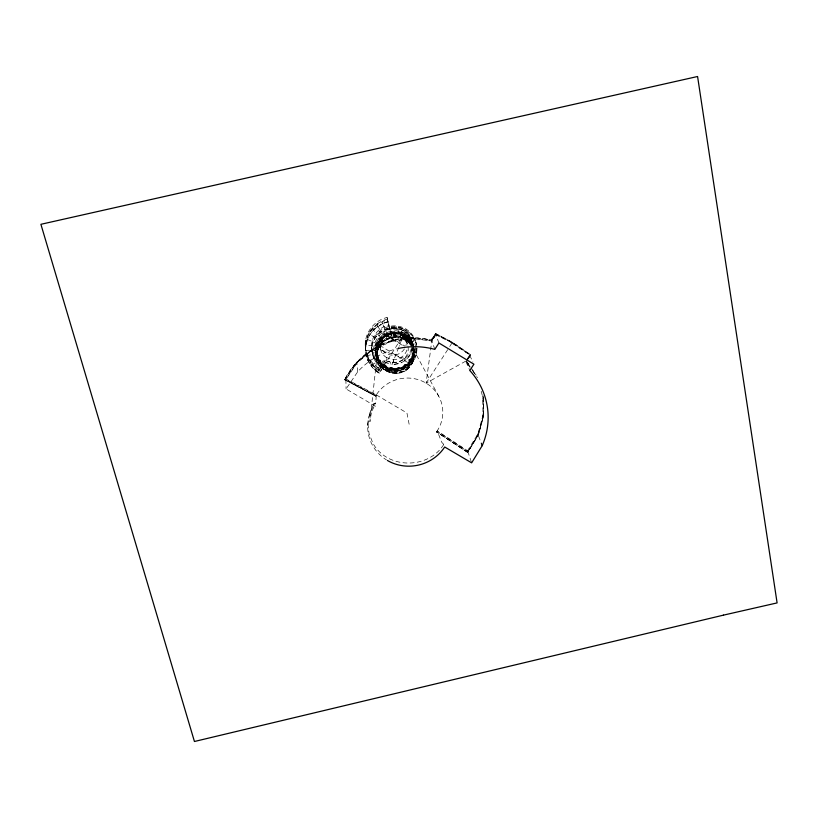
<?xml version="1.0" encoding="UTF-8"?>
<svg xmlns="http://www.w3.org/2000/svg" width="818" height="818" viewBox="0 0 818 818"><rect width="100%" height="100%" fill="white"/><g stroke="black" fill="none" stroke-linecap="round" stroke-linejoin="round"><path stroke-width="0.61" stroke-dasharray="4.09 3.07" d="M416.628 352.66C415.053 359.91 410.544 366.392 403.734 369.45L402.558 367.077L395.155 368.826L395.196 371.464C386.352 371.801 377.446 366.709 373.908 358.478L368.264 361.024L366.423 355.84L365.39 347.353M434.818 349.368L431.976 341.055L411.73 338.468L411.618 337.313C383.53 338.038 357.456 354.623 344.613 379.572L375.687 395.953L376.311 394.889A36.002 34.632 -11.4 0 1 425.963 383.069A36.002 34.632 -11.4 0 1 437.221 430.861L441.505 441.771A7.096 1.452 33.3 0 0 443.111 443.714A2.515 0.521 33.2 0 1 443.366 444.624L443.898 444.941M376.873 352.241L376.965 354.46L375.963 354.041C374.041 353.223 375.687 349.92 376.873 352.241L377.487 353.171C377.456 347.476 377.926 341.443 376.454 351.914L375.799 351.812C375.963 350.165 375.084 345.902 377.425 346.055L377.323 346.679M395.697 332.507L394.941 333.683L395.513 333.764A5.051 0.992 9.7 0 1 397.763 333.325A4.54 0.89 9.7 0 1 400.309 334.511L401.045 333.969L399.286 332.752L395.697 332.507L395.738 336.075L400.554 336.822L400.421 333.816L401.996 333.437L402.947 334.91L402.507 337.517L406.648 340.012L406.71 338.785C406.188 335.891 410.585 337.517 407.63 339.47L408.151 341.525L408.376 340.288L406.71 338.785M411.791 342.977L411.761 345.114L412.875 345.319L413.1 343.58L412.405 343.897L411.74 342.762L410.564 343.591L410.994 345.257L411.74 342.762L413.162 343.795L411.761 345.114L411.188 344.133M395.646 334.787L395.636 333.069L394.296 332.241L392.988 333.182L393.366 334.879L395.646 334.787L395.738 336.075M412.303 356.924C412.926 349.163 414.501 351.034 412.988 357.538L412.303 356.924L412.967 357.026C418.213 343.018 405.196 324.48 389.644 328.57M375.799 351.812L374.992 352.548L375.932 353.816L377.333 353.376L378.683 359.818L381.352 363.345L381.883 364.583L381.352 364.961L387.783 369.736L387.763 367.527A5.02 0.9 32.4 0 0 385.534 365.37A4.509 0.808 32.4 0 0 383.652 365.073L383.652 367.282M376.484 353.049L375.851 353.192L376.484 353.049L377.875 358.785L377.231 358.938C365.135 330.625 413.284 320.012 414.061 351.004L414.879 351.188L413.264 352.987L413.315 356.239L412.18 358.448L412.119 352.783L412.456 352.016L414.031 352.486L413.202 350.769L413.898 349.705L412.497 350.032L412.221 348.918M365.728 341.904L365.401 347.476C363.724 333.816 373.785 320.451 387.078 317.486L390.902 333.345L393.775 333.713L393.151 333.867A4.54 0.951 -13.4 0 0 390.656 333.591A5.051 1.063 -13.3 0 0 388.417 334.981L387.855 335.114C387.435 332.578 393.029 331.208 393.775 333.713M389.348 327.865L388.785 324.95A22.311 21.769 -10.5 0 0 371.812 342.783A22.311 21.769 -10.5 0 0 382.078 364.767L382.558 368.11L379.296 373.243A28.783 28.068 -10.6 0 1 366.045 344.91A28.783 28.068 -10.6 0 1 387.926 321.914L387.558 319.991C374.041 322.998 363.857 336.648 365.677 350.513M365.83 342.906L365.666 350.39L371.883 350.145L372.507 354.715M417.016 348.652L414.061 349.061L412.916 356.924C406.444 376.229 374.521 371.249 375.002 350.605L371.914 350.431L372.159 345.82L366.014 344.879C367.354 337.476 371.505 330.728 377.619 326.321L377.364 324.593M375.759 352.517L375.063 351.116C373.519 330.83 404.798 323.519 412.497 342.313L412.405 343.897M412.487 358.836L410.677 360.626L409.266 363.857L408.714 363.529C409.02 361.822 410.288 357.63 412.487 358.836L413.162 356.934L411.751 356.72M376.986 353.09L378.458 345.452C377.732 342.63 374.511 345.983 377.957 346.443L378.243 348.55L377.262 352.497C378.468 336.607 401.832 330.891 410.626 344.092M377.19 351.955L377.159 356.045M377.026 356.055L377.313 351.975M413.264 352.987L413.949 349.92M414.061 351.004L413.898 349.705L414.879 351.188L413.346 351.883L414.041 354.03L412.967 361.546C407.395 378.1 380.319 376.505 377.446 359.01M415.687 348.703L415.391 352.752L412.446 360.319L406.781 366.229L401.597 369.317L402.773 368.673L402.466 367.18L405.861 365.196M416.935 348.356C417.231 358.785 409.787 369.378 399.654 372.17M345.278 378.591L376.311 394.889L375.718 403.018A7.188 1.493 32.4 0 1 374.511 403.305A2.546 0.532 32.5 0 0 374.593 404.133L374.051 403.816L373.938 405.339A41.851 40.143 -11.5 0 0 386.444 459.89M396.812 370.217L395.656 370.38L395.585 371.352L394.266 370.544L394.46 368.938A5.02 1.125 9.6 0 0 391.883 367.64A4.499 1.012 9.7 0 0 389.695 368.212L389.501 369.818L387.936 370.196L387.006 368.714L387.763 367.527M436.199 334.46L431.976 341.055L431.618 340.196C397.865 331.341 360.421 348.274 344.951 379.603L375.779 396.147L345.257 380.053L357.118 362.374L372.681 349.368L372.302 348.857M377.282 344.654C377.527 342.885 378.693 338.683 381.045 339.92L380.707 340.452A4.53 0.624 -59.1 0 0 379.327 341.607A5.051 0.695 -59 0 0 378.151 344.511L377.282 344.654L376.617 346.566L377.66 347.548M377.159 354.869L369.9 421.72L371.474 412.2L375.666 403.172M367.681 425.452L369.705 412.845M465.739 361.147L426.117 383.161L431.935 339.91L411.618 337.313L391.168 340.431L391.433 341.464L372.742 349.828L357.139 362.855L345.39 380.268L344.613 379.572M377.844 344.991L379.45 341.178L381.045 339.92M377.425 346.055L376.454 351.914M377.487 353.171L377.773 348.386M389.092 368.499C388.346 370.012 393.744 367.988 394.797 370.339L394.91 369.716C394.256 367.855 388.325 367.691 389.583 368.898A4.499 1.012 9.7 0 1 391.761 368.335A5.02 1.125 9.6 0 1 394.337 369.624L394.91 369.716M392.251 371.086L389.92 370.493L389.695 368.212M390.258 368.908L390.39 368.131M394.941 333.683L396.382 333.12L396.515 332.323M391.454 368.09L391.587 369.041L391.996 368.172M396.382 333.12L398.161 332.292L398.008 333.182L400.943 334.603M391.761 368.335L391.883 367.64M395.391 334.46A5.051 0.992 9.7 0 1 397.65 334.02L397.763 333.325M393.008 369.337L393.141 368.55M399.153 333.539L399.286 332.752M393.918 369.654L394.031 368.949M400.053 333.918L400.176 333.212M400.554 336.822L400.421 333.816L404.849 334.746L407.517 337.568L406.628 337.783A4.53 0.685 32.4 0 0 404.399 335.738A5.041 0.757 32.5 0 0 402.517 335.298C401.914 333.928 406.781 336.679 407.17 338.11M394.532 369.992L394.634 369.347M400.667 334.276L400.779 333.621M394.46 368.938L394.705 371.219L394.542 370.319L395.656 370.38C394.102 377.292 412.569 369.808 408.376 364.664L409.716 363.581L408.448 362.63A4.509 0.746 -59 0 1 409.501 359.756A5.02 0.838 -59.1 0 1 411.014 358.611L412.282 359.562L409.286 364.654L408.448 362.63M412.18 358.448L412.998 353.765L412.456 352.016M377.047 358.407L376.801 360.145L379.02 361.075L381.986 365.779L382.139 363.713A5.031 0.542 54.7 0 0 380.575 360.881C380.022 358.243 377.333 362.169 378.437 360.104L377.078 358.632L378.448 358.079L377.333 353.376M412.875 345.319L413.1 343.58M402.998 367.814C402.865 365.932 407.814 363.12 407.456 364.685A5.01 1.094 -36.4 0 0 405.247 365.176A4.499 0.982 -36.4 0 0 403.519 367.446L403.376 368.325C403.335 365.789 408.99 365.186 407.671 364.143M372.19 346.116C373.417 337.18 380.636 329.807 389.317 327.752C392.66 327.497 405.472 325.186 401.474 331.863L402.221 338.243L399.112 346.27M392.752 332.619L393.642 336.157L388.877 337.282L388.253 334.296L386.699 334.03L385.851 335.38L386.975 338.141L382.998 340.963L381.894 338.182L380.35 338.529L380.094 340.084L381.321 340.82L381.577 342.466L378.57 346.29L381.147 342.21L380.094 340.084L383.581 335.574L386.403 335.063M366.004 344.756L367.262 337.599M377.395 352.517C379.327 336.852 401.986 331.627 410.769 344.613M482.998 415.339L483.755 415.513L478.52 434.46L467.61 452.242L466.955 451.751L477.824 434.102L482.998 415.339L482.671 395.943M481.199 391.301C487.456 411.935 480.493 434.583 467.794 451.413L467.282 452.17L436.597 431.822L437.221 430.861L468.182 451.127M483.203 397.18L483.52 415.493L478.479 434.849L467.702 452.415L436.648 431.945M412.078 349.041C410.442 358.611 400.462 365.983 390.81 364.041M413.213 357.159L412.282 359.562L413.581 358.673L413.162 356.934L411.648 359.736M379.736 345.308L411.239 364.675C414.215 359.808 415.063 353.591 412.814 348.274M413.438 353.867L414.061 349.061M381.842 339.081C381.822 337.323 386.883 334.409 386.27 335.953A4.53 0.859 -36.4 0 0 384.184 336.505A5.051 0.961 -36.3 0 0 382.313 338.754L381.464 338.56M408.008 338.887C410.053 337.609 411.29 341.842 412.057 343.315L411.526 343.693L408.008 338.887L408.611 338.366M396.065 369.664C396.975 367.875 401.27 366.576 402.088 368.908C400.319 367.149 396.556 370.411 396.065 369.664L396.689 369.521A4.499 1.074 -13.3 0 1 398.816 368.049A5.01 1.196 -13.4 0 1 401.382 368.417L401.945 368.284M396.894 370.431L395.585 371.352L395.237 368.877L387.66 367.681C386.157 373.887 378.509 364.235 376.127 362.19L371.096 365.748L368.253 360.891L366.239 353.795C368.08 360.912 372.732 367.108 379 370.943L379.296 373.243M375.513 354.306C377.067 360.534 381.883 365.666 387.926 367.763L387.66 367.681M389.92 370.493L389.767 369.593L388.642 369.307L387.936 370.196L387.926 367.763M412.098 361.239L378.202 349.051C380.84 339.634 393.018 334.378 402.098 337.722M398.673 347.405L389.071 372.282L388.642 369.307L387.037 368.949C360.697 359.869 376.73 320.083 402.027 330.012M377.885 360.043L378.427 359.654M379.368 359.767L379.552 361.668L382.395 365.493M387.855 335.114L390.902 333.345M369.613 413.387L374.123 403.325M376.27 345.247L377.568 344.358L377.957 346.443L376.648 346.781L376.771 343.908L373.325 341.914C378.928 325.697 403.182 322.353 412.875 336.546M378.202 349.051L382.129 343.069L381.894 338.182M404.164 358.979L404.593 360.932L409.542 355.769L412.047 348.918M410.779 360.022L413.427 353.233L412.62 353.192M411.096 364.102L413.785 357.568L412.845 361.505M395.206 332.752L392.988 333.182M408.376 340.288L408.98 339.143L408.601 337.425L408.07 337.977L407.006 337.18L406.239 338.386L406.648 340.012M387.865 368.417C387.65 366.822 382.456 364.061 383.274 365.677A4.509 0.808 32.4 0 1 385.155 365.963A5.02 0.9 32.4 0 1 387.374 368.12L388.172 369.266M477.824 434.102L478.479 434.348L467.569 452.119L436.597 431.822M392.17 339.276L392.752 339.133L379.849 331.709L380.033 331.137L404.91 346.106M366.137 352.742C367.926 359.9 372.599 366.127 378.877 369.971L378.611 367.957L383.795 359.797L387.016 361.321L393.959 362.722A13.845 13.507 -10.6 0 0 408.254 349.552A13.845 13.507 -10.6 0 0 394.91 335.697L393.724 327.149M378.877 369.971L386.607 357.619A13.701 13.364 -10.5 0 1 390.738 333.192L394.307 332.824A13.701 13.364 -10.5 0 1 407.507 346.566M379 370.943L382.231 365.851M382.855 365.125C381.822 366.311 387.057 366.709 387.517 368.959M402.027 335.012L402.497 334.245M382.333 366.495L386.883 359.306M382.896 365.697L383.284 365.094M402.538 334.828L402.926 334.214M383.754 364.879L382.896 366.27L381.341 366.26L382.926 366.495L381.004 364.767L382.139 363.713M402.507 337.517L402.129 335.901L402.896 334.705L401.577 335.809L400.452 335.523M383.54 365.932L383.969 365.257M403.213 335.032L403.652 334.347M384.889 365.615L384.869 366.668L385.534 365.37M404.123 335.411L404.613 334.634L404.593 335.697M402.129 335.901A5.041 0.757 32.5 0 1 404.02 336.331L404.399 335.738M385.912 367.354L386.341 366.679M405.595 336.464L406.025 335.779M386.73 367.988L387.118 367.384M406.382 337.139L406.771 336.535M387.282 368.529L387.63 367.967M406.914 337.701L407.282 337.139M405.881 367.875L408.376 364.664L409.45 365.125L408.847 364.399L409.665 363.356L409.45 365.125L407.916 365.472L407.037 364.122A5.01 1.094 -36.4 0 0 404.838 364.613A4.499 0.982 -36.4 0 0 403.11 366.883L403.939 368.018L403.141 369.583L401.597 369.317M375.779 396.147L376.28 395.37L345.493 379.215M408.714 363.529L409.061 362.998A4.509 0.757 -59 0 1 410.104 360.114A5.02 0.838 -59.1 0 1 411.628 358.979L411.74 358.356M408.867 364.399L411.444 360.36L411.014 358.611M435.565 333.458C427.456 347.139 432.19 336.423 436.168 333.826L452.415 342.323L470.739 354.889L452.456 342.415L435.595 333.539M431.618 340.196L435.8 333.662M431.74 340.554L435.667 333.867L452.334 342.609L470.411 354.961L468.55 358.478M438.908 342.987L435.943 334.859L436.423 334.593L452.487 342.987L470.585 355.339M426.117 383.161L449.051 347.558M449.726 346.515L452.415 342.323M436.168 334.991L452.487 342.987M466.986 359.235L470.094 354.501M452.231 343.386L469.961 354.961M467.937 358.56L470.186 355.094M466.342 361.229L470.534 354.767M467.998 359.112L470.698 354.797M413.969 352.272L414.828 350.973M344.613 379.675L356.576 361.996L357.118 362.374M344.961 380.002C357.64 355.022 383.785 338.775 411.74 337.987L411.638 337.64M375.472 406.249L346.075 388.939L357.671 371.832A74.765 71.81 -12.3 0 1 396.628 348.857M377.221 323.642L369.624 331.791L369.429 330.022M381.014 341.392L382.579 339.746L381.934 338.396L380.38 338.734L380.125 340.298L381.73 340.482L380.38 338.734L380.912 339.041L380.258 336.852L373.376 330.124L382.517 323.509L387.885 321.689M443.693 444.573C428.172 469.501 387.18 469.317 372.916 443.233L369.03 433.509L367.936 423.233M370.871 363.632L371.086 365.615L374.818 369.828L381.198 363.826L384.583 366.188M381.311 366.035L381.617 364.01L377.282 358.161L376.075 354.715M392.599 373.039L385.871 370.636L382.916 368.621L380.442 365.411L380.513 365.973M402.17 338.355L408.284 342.047L408.243 341.423L410.994 345.257M382.998 340.963L386.679 337.742L385.851 335.38L387.701 334.48M389.767 369.593L387.006 368.714M405.687 365.339L408.744 362.722L410.871 364.419M410.8 364.112C404.644 370.503 394.849 372.793 386.495 369.838M381.004 364.767L382.599 365.707C386.249 376.873 406.301 373.683 411.209 364.174L411.342 364.736M394.542 370.319L395.656 370.38M409.716 363.581L407.528 365.401M402.773 368.673L403.09 369.347L401.546 369.092L401.229 367.742A5.01 1.196 -13.4 0 0 398.652 367.374A4.499 1.074 -13.3 0 0 396.526 368.846L396.842 370.196L395.544 371.127L394.225 370.309M408.059 338.754L408.908 338.488M378.12 360.206L379.174 360.196M408.305 338.918L409.409 338.887M379.797 360.871L379.051 361.403L381.352 364.961M408.744 339.358L410.421 339.961L409.665 340.493L411.526 343.693M378.356 359.818L379.992 361.29L380.575 360.881M408.652 337.629L407.057 337.394L407.63 339.47C410.8 338.447 406.076 339.664 408.969 340.861L409.552 340.452M379.143 361.955L380.125 361.311M380.145 362.865L380.81 362.394M410.36 341.566L411.025 341.096M380.759 363.765L381.352 363.345M410.933 342.497L411.526 342.077M381.168 364.47L381.72 364.082M411.321 343.223L411.873 342.834M403.939 368.018L403.775 369.071L407.446 365.891L407.037 364.122M412.231 359.337L413.519 358.458L412.149 358.754L412.701 360.942M386.536 336.934L388.611 335.993L388.253 334.296M384.859 340.707L391.444 337.742L398.663 337.466M366.423 355.84L372.476 354.419L373.938 358.785L376.75 357.834L377.517 359.572L376.801 353.335L375.871 351.464L375.012 352.773L376.801 353.335L375.932 353.816M416.004 342.711L416.464 344.368L414.992 340.002L412.497 342.313M396.086 372.783C388.734 372.814 379.593 368.151 378.437 360.104L376.801 360.145L377.231 358.938M378.806 362.875L377.395 357.671L378.192 359.94L378.448 358.079M402.589 368.744L403.99 368.243L403.141 369.583L402.589 368.744L403.182 371.597M387.384 319.061L382.078 320.861L377.241 323.754L376.986 322.036M387.906 321.801L382.538 323.621L386.474 332.445L388.008 338.908M415.554 347.691C414.971 332.548 395.125 322.885 383.039 331.546M388.877 337.282L391.106 336.004L393.642 336.157M394.419 364.245L401.433 362.589M403.192 368.284L395.155 370.176L387.006 368.938M402.047 333.642L400.472 334.02L402.589 336.29M387.906 369.961L389.46 369.593M412.497 350.032L413.427 351.617L412.569 347.691M411.955 344.613L412.926 345.237L412.129 345.431L411.955 344.613L412.149 345.482M411.986 344.726L412.62 344.46M377.763 354.859L376.198 355.309L375.871 353.315L376.587 353.151L377.108 355.094M412.006 344.859L412.722 344.685M411.454 345.646L412.814 345.104M375.953 353.897L376.75 353.703M376.075 354.777L376.975 354.562M377.568 355.206L377.64 359.542M376.587 356.546L377.384 356.362M376.904 357.609L377.619 357.435M413.008 349.153L413.714 348.989L413.969 350.329L413.335 350.472L412.916 348.754M413.202 349.971L413.867 349.807M390.697 332.466L390.36 333.478M407.865 365.237L409.399 364.9M391.433 341.464L411.73 338.468M395.523 370.38L396.842 370.196M401.229 367.742L401.71 370.012L396.975 371.127L403.663 369.143M399.562 370.861L395.135 371.147M387.078 317.486L391.301 336.075L394.91 335.697M391.352 368.611L395.237 368.877M411.781 346.116A18.415 17.976 -10.5 0 0 396.526 326.658L389.327 326.934L389.665 328.683M395.82 335.584L400.636 336.331M483.233 415.902L483.366 396.382M411.618 338.028L431.832 340.605L436.239 333.938M397.456 333.1L398.008 333.182M375.769 350.452L376.495 350.564M412.313 356.096L413.029 356.198M375.779 351.29L377.262 351.464M406.914 350.012A13.701 13.364 -10.5 0 1 393.376 359.562L386.607 357.619L387.129 360.758L390.411 362.18L390.83 364.174L384.071 361.628M390.002 370.012L394.787 370.738M376.505 346.075L377.231 346.188M413.07 351.74L413.796 351.852M376.617 346.566L377.977 346.679M376.249 346.648L377.057 346.771M412.865 352.313L413.663 352.435M376.842 347.65L375.84 348.049L377.538 348.223M411.924 353.54L413.489 353.836M375.799 349.347L376.607 349.47M412.395 355.002L413.192 355.124M413.519 358.458L412.804 358.192L412.916 356.924M367.456 339.531L373.325 341.914M387.333 363.284L384.092 361.76L383.795 359.797M402.773 337.098L406.914 339.593M402.047 337.844L408.151 341.525M402.436 328.509L409.9 333.028L415.074 340.278M436.771 431.751L436.976 432.272L437.466 431.505L468.193 451.628M392.528 339.49L404.746 346.699M376.311 394.889L406.924 412.967L409.542 426.29M376.771 359.92L378.141 360.738M383.918 366.863L388.049 369.327M379.45 341.178L378.366 341.178L379.93 341.975A4.53 0.624 -59.1 0 1 381.321 340.82M410.196 359.695L410.871 360.39L409.9 360.155M409.501 359.756L410.104 360.114M377.885 342.364L378.591 342.783M409.358 361.29L410.043 361.699M377.538 343.376L378.161 343.754M408.969 362.262L409.583 362.63M377.333 344.153L378.765 344.879L379 346.546M379.93 339.593L380.554 339.971M411.362 358.509L411.986 358.887M379.368 340.022L380.063 340.441M410.841 358.969L411.536 359.378M375.247 337.732L369.94 334.542L369.726 332.65M435.8 334.214L436.423 334.593M469.706 355.36L472.916 362.026M383.519 366.382L382.599 365.707L381.341 366.26L380.973 364.542M378.611 367.957C370.82 363.253 365.636 354.715 365.227 345.605M367.967 358.008L374.439 366.587L378.857 369.838M379.266 372.977L374.797 369.685L374.562 367.681M374.818 369.828L379.286 373.11L406.403 330.4L406.065 329.102M406.566 333.018L403.663 330.748M413.243 351.495L412.456 356.822M377.078 358.632L378.437 360.104M383.008 368.529L378.622 362.364M410.462 338.58C400.217 323.141 373.069 332.558 375.063 351.116M408.55 338.509L407.732 336.627L409.9 333.028M408.581 341.106L411.403 344.961M408.284 342.047L412.456 347.742M381.955 337.476L382.384 338.059M403.478 366.74L403.898 367.313M381.577 338.12L381.975 338.662M403.1 367.364L403.489 367.896M386.168 334.869L386.791 335.584M385.646 334.869L386.065 335.441M384.849 335.053L385.329 335.697M406.393 364.378L406.863 365.022M377.63 326.433L381.27 331.372M384.378 336.157L383.386 335.738L383.928 336.474M405.431 364.818L405.769 365.707L404.982 365.135M384.184 336.505L384.603 337.067A4.53 0.859 -36.4 0 1 386.689 336.525M404.838 364.613L405.247 365.176M382.568 336.668L383.049 337.313M404.123 365.983L404.583 366.617M378.519 360.666L379.378 361.842M466.587 361.127L470.657 367.108M471.332 368.11L476.117 375.176M467.712 363.233L471.802 369.255M472.487 370.257L475.892 375.268M466.516 361.607L469.931 366.638M472.661 370.646L477.436 377.681M469.88 367.241L465.943 361.628L469.808 370.523M408.969 340.861L410.564 343.591M372.742 349.828L372.435 349.061M408.928 335.564L411.904 342.108L411.423 340.278M413.121 348.887L438.745 396.249M402.466 367.18L402.558 367.077M483.52 415.493L478.049 434.685L481.383 443.458M467.794 451.413L471.638 462.845M415.462 356.822L412.783 356.392L408.867 363.264L408.744 362.722M413.202 350.769L413.427 351.617M414.041 354.03L414.184 354.572L413.458 350.544M408.489 333.887L408.959 335.677M413.09 349.45L413.335 350.472M412.456 357.66L412.681 358.529M406.147 338.959L407.906 346.075M405.36 339.276L405.483 339.797M377.875 358.785L377.303 356.096M389.112 333.141L389.296 333.918M397.456 368.386L397.64 369.153M388.335 333.662L388.499 334.358M396.679 368.846L396.842 369.531M387.855 334.112L388.008 334.766M396.198 369.286L396.352 369.92M409.082 363.765L409.286 364.654M393.366 332.824L393.519 333.468M401.669 367.998L401.822 368.642M401.065 367.814L401.229 368.509M391.842 332.497L392.037 333.274M400.176 367.742L400.36 368.519M399.041 367.793L399.01 368.744L398.499 367.916M398.652 367.374L398.816 368.049M411.853 347.098L412.937 351.73M406.26 369.337L406.382 369.91M396.526 326.658L396.914 328.407M398.57 336.822L398.693 337.333M403.11 366.883L403.489 368.683M399.685 372.292L399.798 372.875M390.738 333.192L391.301 336.075M391.311 337.108L391.413 337.619M396.526 368.846L396.975 371.127M393.376 359.562L393.959 362.722M388.611 335.993L388.765 336.801M392.476 372.579L392.579 373.161M382.231 321.801L382.517 323.509M384.695 340.084L384.787 340.605M387.64 368.836L387.783 369.736M382.579 339.746L382.701 340.564M385.718 370.165L385.81 370.748M379.889 345.135L380.503 349.368M381.863 364.889L381.986 365.779M378.458 345.452L378.57 346.29M378.08 359.061L378.192 359.94M411.873 341.985L412.364 345.625M416.393 344.081L416.802 347.292M373.028 327.415C369.317 331.29 366.638 336.566 365.738 342.016L365.564 340.186M373.141 328.253L373.366 330.002M371.536 347.108L371.914 350.431M370.564 360.707L370.769 362.681M368.059 358.938L368.253 360.891M365.973 350.963L366.157 352.865M357.671 371.832L356.76 362.159M395.043 337.251L394.296 332.241L394.327 332.998M345.891 379.47L346.075 388.939M483.366 395.81L483.755 415.513M411.924 346.689A18.477 17.986 -10.7 0 1 395.309 373.253A18.477 17.986 -10.7 0 1 379.572 346.484A18.477 17.986 -10.7 0 1 411.331 345.677M411.382 348.437A18.415 17.976 -10.5 0 1 390.493 362.2M416.505 349.122A22.444 21.892 -10.6 0 1 382.497 366.587A22.444 21.892 -10.6 0 1 382.405 329.184A22.444 21.892 -10.6 0 1 416.495 345.902M404.02 336.331A4.53 0.685 32.4 0 1 406.239 338.386M382.742 339.327A5.051 0.961 -36.3 0 1 384.603 337.067M397.65 334.02A4.54 0.89 9.7 0 1 400.186 335.206M379.992 361.29A5.031 0.542 54.7 0 1 381.556 364.133M388.581 335.666A5.051 1.063 -13.3 0 1 390.82 334.276A4.54 0.961 -13.4 0 1 393.315 334.552M378.765 344.879A5.051 0.706 -59 0 1 379.93 341.975M404.44 348.908A13.487 13.17 -10.4 0 1 381.699 349.276A13.487 13.17 -10.4 0 1 391.147 328.969A13.487 13.17 -10.4 0 1 405.892 345.769M393.069 338.897L392.016 340.216L393.069 338.897M393.182 340.063L391.873 339.02L393.182 340.063M388.294 334.501L387.548 336.362L385.881 335.584L386.73 334.235L388.294 334.501M395.677 333.274L394.521 334.715L393.029 333.386L394.337 332.445L395.677 333.274"/><path stroke-width="1.23" d="M397.845 348.57A74.765 71.81 -12.3 0 1 434.818 349.368L438.908 342.987L473.919 364.204L469.808 370.523A74.765 71.81 -12.3 0 1 482.221 445.646L471.638 462.845L444.706 446.996A41.851 40.143 -11.5 0 1 387.446 460.493M481.383 443.458L482.221 445.646M723.511 615.126L194.439 741.497L40.9 224.306L697.58 76.503L777.1 602.907L723.511 615.126"/></g></svg>
